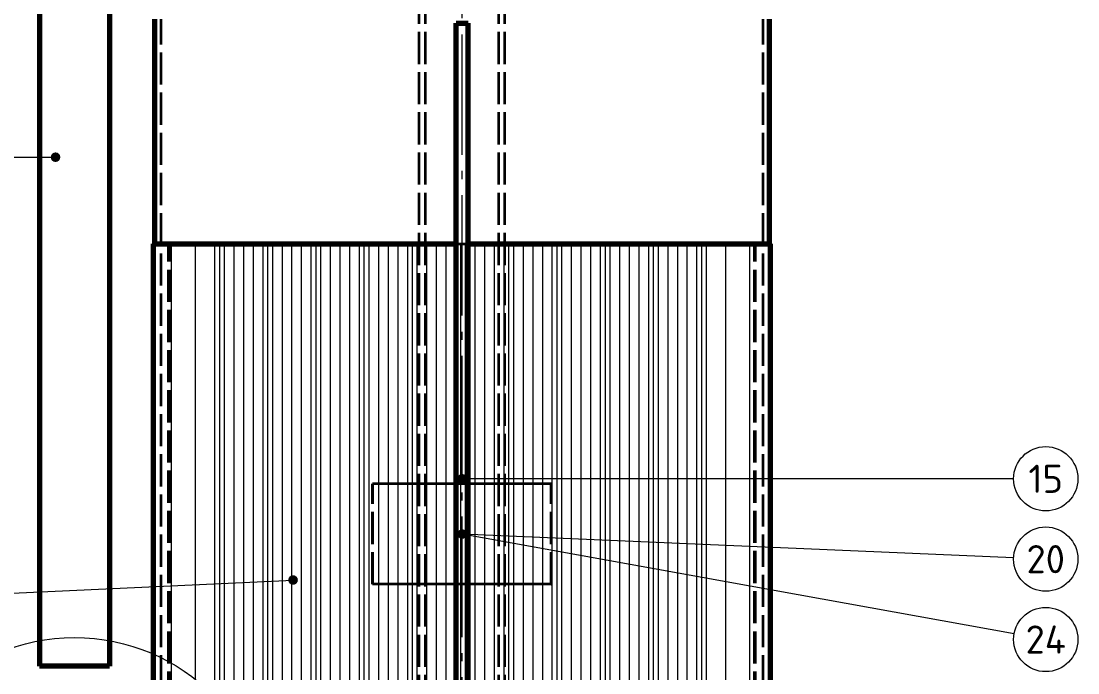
# Model space of a CAD drawing. Header units: millimetres. Extents: x 0 to 2382, y 0 to 420.
# Drawn here: x 104.3 to 235.8, y 230.3 to 311.4 of the extents above; entities that cross this region are included whole.
import ezdxf
from ezdxf.enums import TextEntityAlignment as Align

# ---------------------------------------------------------------- set-up
doc = ezdxf.new("R2010")
doc.units = ezdxf.units.MM
doc.linetypes.add('IRAM-E-TRAZOS', pattern=[5, 4, -1])
doc.linetypes.add('IRAM-F-TRAZO-PUNTO', pattern=[20, 15, -2, 1, -2])
for name, color, linetype, lineweight in [('01-VISIBLE', 7, 'CONTINUOUS', 70), ('02-OCULTA', 4, 'IRAM-E-TRAZOS', 35), ('03-EJE', 1, 'IRAM-F-TRAZO-PUNTO', 18), ('04-COTA', 3, 'CONTINUOUS', 18), ('05-RAYADO', 8, 'CONTINUOUS', 18), ('06-TEXTO', 7, 'CONTINUOUS', 25), ('08-FINA', 5, 'CONTINUOUS', 18)]:
    doc.layers.add(name, color=color, linetype=linetype, lineweight=lineweight)
doc.styles.add('ISO3098', font='isocpeur.ttf')
doc.dimstyles.new('FLAMA-IRAM', dxfattribs={"dimtxt": 3.5, "dimasz": 3.5, "dimexe": 2, "dimexo": 1.5, "dimgap": 1, "dimtad": 1, "dimdec": 1, "dimtxsty": 'ISO3098', "dimblk": 'IRAM_FLECHA', "dimblk1": 'IRAM_FLECHA', "dimblk2": 'IRAM_FLECHA', "dimcen": 2.5, "dimclrd": 256, "dimclre": 256, "dimclrt": 256, "dimazin": 3, "dimtfac": 1, "dimtmove": 0, "dimatfit": 3, "dimlwd": 18, "dimlwe": 18})

# ---------------------------------------------------------------- blocks, each defined once
blk = doc.blocks.new('IRAM_FLECHA')
blk.add_solid([(0, 0), (-1, 0.125), (-1, -0.125)])

msp = doc.modelspace()

# ---------------------------------------------------------------- hatches: boundary and pattern name
at = {"layer": '05-RAYADO'}
h = msp.add_hatch(dxfattribs=at)
h.set_pattern_fill('ANSI31', scale=0.94488, angle=45)
h.paths.add_polyline_path([(195.55, 211.437), (195.55, 283.649), (122.794, 283.649), (122.794, 211.437)])
h = msp.add_hatch(dxfattribs=at)
h.set_pattern_fill('ANSI31', scale=0.377953, angle=45)
h.paths.add_polyline_path([(190.117, 211.437), (190.117, 283.649), (128.227, 283.649), (128.227, 211.437)])
at = {"layer": '08-FINA'}
h = msp.add_hatch(color=7, dxfattribs=at)
h.dxf.hatch_style = 1
edge = h.paths.add_edge_path()
edge.add_arc((108.572, 294.434), 0.6, 0, 360)
h = msp.add_hatch(color=7, dxfattribs=at)
h.dxf.hatch_style = 1
edge = h.paths.add_edge_path()
edge.add_arc((159.172, 254.421), 0.6, 0, 360)
h = msp.add_hatch(color=7, dxfattribs=at)
h.dxf.hatch_style = 1
edge = h.paths.add_edge_path()
edge.add_arc((159.172, 247.543), 0.6, 0, 360)
h = msp.add_hatch(color=7, dxfattribs=at)
h.dxf.hatch_style = 1
edge = h.paths.add_edge_path()
edge.add_arc((159.172, 247.543), 0.6, 0, 360)
h = msp.add_hatch(color=7, dxfattribs=at)
h.dxf.hatch_style = 1
edge = h.paths.add_edge_path()
edge.add_arc((138.134, 241.825), 0.6, 0, 360)

# ---------------------------------------------------------------- linework, layer by layer
at = {"layer": '01-VISIBLE'}
for p, q in [((106.572, 333.396), (106.572, 231.121)), ((115.272, 333.396), (115.272, 231.121)), ((120.922, 283.649), (120.922, 311.614)), ((158.422, 212.009), (158.422, 311.114)), ((158.422, 311.114), (159.922, 311.114)), ((159.922, 212.009), (159.922, 311.114)), ((197.422, 283.649), (197.422, 311.614)), ((120.772, 212.009), (120.772, 283.649)), ((197.572, 212.009), (197.572, 283.649))]:
    msp.add_line(p, q, dxfattribs=at)
for points in [[(120.772, 283.649), (121.023, 283.649), (121.274, 283.649), (121.525, 283.649), (121.776, 283.649), (122.027, 283.649), (122.278, 283.649), (122.529, 283.649), (122.78, 283.649), (123.031, 283.649), (123.282, 283.649), (123.533, 283.649), (123.784, 283.649), (124.035, 283.649), (124.286, 283.649), (124.537, 283.649), (124.788, 283.649), (125.039, 283.649), (125.29, 283.649), (125.541, 283.649), (125.792, 283.649), (126.043, 283.649), (126.294, 283.649), (126.545, 283.649), (126.796, 283.649), (127.047, 283.649), (127.298, 283.649), (127.549, 283.649), (127.8, 283.649), (128.051, 283.649), (128.302, 283.649), (128.553, 283.649), (128.804, 283.649), (129.055, 283.649), (129.306, 283.649), (129.557, 283.649), (129.808, 283.649), (130.059, 283.649), (130.31, 283.649), (130.561, 283.649), (130.812, 283.649), (131.063, 283.649), (131.314, 283.649), (131.565, 283.649), (131.816, 283.649), (132.067, 283.649), (132.318, 283.649), (132.569, 283.649), (132.82, 283.649), (133.071, 283.649), (133.322, 283.649), (133.573, 283.649), (133.824, 283.649), (134.075, 283.649), (134.326, 283.649), (134.577, 283.649), (134.828, 283.649), (135.079, 283.649), (135.33, 283.649), (135.581, 283.649), (135.832, 283.649), (136.083, 283.649), (136.334, 283.649), (136.585, 283.649), (136.836, 283.649), (137.087, 283.649), (137.338, 283.649), (137.589, 283.649), (137.84, 283.649), (138.091, 283.649), (138.342, 283.649), (138.593, 283.649), (138.844, 283.649), (139.095, 283.649), (139.346, 283.649), (139.597, 283.649), (139.848, 283.649), (140.099, 283.649), (140.35, 283.649), (140.601, 283.649), (140.852, 283.649), (141.103, 283.649), (141.354, 283.649), (141.605, 283.649), (141.856, 283.649), (142.107, 283.649), (142.358, 283.649), (142.609, 283.649), (142.86, 283.649), (143.111, 283.649), (143.362, 283.649), (143.613, 283.649), (143.864, 283.649), (144.115, 283.649), (144.366, 283.649), (144.617, 283.649), (144.868, 283.649), (145.119, 283.649), (145.37, 283.649), (145.621, 283.649), (145.872, 283.649), (146.123, 283.649), (146.374, 283.649), (146.625, 283.649), (146.876, 283.649), (147.127, 283.649), (147.378, 283.649), (147.629, 283.649), (147.88, 283.649), (148.131, 283.649), (148.382, 283.649), (148.633, 283.649), (148.884, 283.649), (149.135, 283.649), (149.386, 283.649), (149.637, 283.649), (149.888, 283.649), (150.139, 283.649), (150.39, 283.649), (150.641, 283.649), (150.892, 283.649), (151.143, 283.649), (151.394, 283.649), (151.645, 283.649), (151.896, 283.649), (152.147, 283.649), (152.398, 283.649), (152.649, 283.649), (152.9, 283.649), (153.151, 283.649), (153.402, 283.649), (153.653, 283.649), (153.904, 283.649), (154.155, 283.649), (154.406, 283.649), (154.657, 283.649), (154.908, 283.649), (155.159, 283.649), (155.41, 283.649), (155.661, 283.649), (155.912, 283.649), (156.163, 283.649), (156.414, 283.649), (156.665, 283.649), (156.916, 283.649), (157.167, 283.649), (157.418, 283.649), (157.669, 283.649), (157.92, 283.649), (158.171, 283.649), (158.422, 283.649)], [(159.922, 283.649), (160.173, 283.649), (160.424, 283.649), (160.675, 283.649), (160.926, 283.649), (161.177, 283.649), (161.428, 283.649), (161.679, 283.649), (161.93, 283.649), (162.181, 283.649), (162.432, 283.649), (162.683, 283.649), (162.934, 283.649), (163.185, 283.649), (163.436, 283.649), (163.687, 283.649), (163.938, 283.649), (164.189, 283.649), (164.44, 283.649), (164.691, 283.649), (164.942, 283.649), (165.193, 283.649), (165.444, 283.649), (165.695, 283.649), (165.946, 283.649), (166.197, 283.649), (166.448, 283.649), (166.699, 283.649), (166.95, 283.649), (167.201, 283.649), (167.452, 283.649), (167.703, 283.649), (167.954, 283.649), (168.205, 283.649), (168.456, 283.649), (168.707, 283.649), (168.958, 283.649), (169.209, 283.649), (169.46, 283.649), (169.711, 283.649), (169.962, 283.649), (170.213, 283.649), (170.464, 283.649), (170.715, 283.649), (170.966, 283.649), (171.217, 283.649), (171.468, 283.649), (171.719, 283.649), (171.97, 283.649), (172.221, 283.649), (172.472, 283.649), (172.723, 283.649), (172.974, 283.649), (173.225, 283.649), (173.476, 283.649), (173.727, 283.649), (173.978, 283.649), (174.229, 283.649), (174.48, 283.649), (174.731, 283.649), (174.982, 283.649), (175.233, 283.649), (175.484, 283.649), (175.735, 283.649), (175.986, 283.649), (176.237, 283.649), (176.488, 283.649), (176.739, 283.649), (176.99, 283.649), (177.241, 283.649), (177.492, 283.649), (177.743, 283.649), (177.994, 283.649), (178.245, 283.649), (178.496, 283.649), (178.747, 283.649), (178.998, 283.649), (179.249, 283.649), (179.5, 283.649), (179.751, 283.649), (180.002, 283.649), (180.253, 283.649), (180.504, 283.649), (180.755, 283.649), (181.006, 283.649), (181.257, 283.649), (181.508, 283.649), (181.759, 283.649), (182.01, 283.649), (182.261, 283.649), (182.512, 283.649), (182.763, 283.649), (183.014, 283.649), (183.265, 283.649), (183.516, 283.649), (183.767, 283.649), (184.018, 283.649), (184.269, 283.649), (184.52, 283.649), (184.771, 283.649), (185.022, 283.649), (185.273, 283.649), (185.524, 283.649), (185.775, 283.649), (186.026, 283.649), (186.277, 283.649), (186.528, 283.649), (186.779, 283.649), (187.03, 283.649), (187.281, 283.649), (187.532, 283.649), (187.783, 283.649), (188.034, 283.649), (188.285, 283.649), (188.536, 283.649), (188.787, 283.649), (189.038, 283.649), (189.289, 283.649), (189.54, 283.649), (189.791, 283.649), (190.042, 283.649), (190.293, 283.649), (190.544, 283.649), (190.795, 283.649), (191.046, 283.649), (191.297, 283.649), (191.548, 283.649), (191.799, 283.649), (192.05, 283.649), (192.301, 283.649), (192.552, 283.649), (192.803, 283.649), (193.054, 283.649), (193.305, 283.649), (193.556, 283.649), (193.807, 283.649), (194.058, 283.649), (194.309, 283.649), (194.56, 283.649), (194.811, 283.649), (195.062, 283.649), (195.313, 283.649), (195.564, 283.649), (195.815, 283.649), (196.066, 283.649), (196.317, 283.649), (196.568, 283.649), (196.819, 283.649), (197.07, 283.649), (197.321, 283.649), (197.572, 283.649)], [(115.272, 231.121), (115.016, 231.121), (114.76, 231.121), (114.504, 231.121), (114.248, 231.121), (113.992, 231.121), (113.736, 231.121), (113.48, 231.121), (113.225, 231.121), (112.969, 231.121), (112.713, 231.121), (112.457, 231.121), (112.201, 231.121), (111.945, 231.121), (111.689, 231.121), (111.433, 231.121), (111.178, 231.121), (110.922, 231.121), (110.666, 231.121), (110.41, 231.121), (110.154, 231.121), (109.898, 231.121), (109.642, 231.121), (109.386, 231.121), (109.13, 231.121), (108.875, 231.121), (108.619, 231.121), (108.363, 231.121), (108.107, 231.121), (107.851, 231.121), (107.595, 231.121), (107.339, 231.121), (107.083, 231.121), (106.828, 231.121), (106.572, 231.121)]]:
    msp.add_lwpolyline(points, dxfattribs=at)
at = {"layer": '02-OCULTA'}
for p, q in [((153.847, 166.021), (153.847, 342.821)), ((154.597, 166.021), (154.597, 342.821)), ((163.747, 166.021), (163.747, 342.821)), ((164.497, 166.021), (164.497, 342.821)), ((121.722, 153.471), (121.722, 311.614)), ((158.422, 164.465), (158.422, 311.114)), ((158.422, 311.114), (159.922, 311.114)), ((159.922, 164.465), (159.922, 311.114)), ((196.622, 153.471), (196.622, 311.614)), ((120.922, 182.437), (120.922, 283.649)), ((120.922, 211.437), (120.922, 283.649)), ((122.651, 211.437), (122.651, 283.649)), ((122.794, 283.649), (122.651, 283.649)), ((122.794, 211.437), (122.794, 283.649)), ((195.55, 283.649), (195.692, 283.649)), ((195.55, 211.437), (195.55, 283.649)), ((195.692, 211.437), (195.692, 283.649)), ((197.422, 204.809), (197.422, 283.649)), ((197.422, 211.437), (197.422, 283.649)), ((148.04, 241.293), (148.04, 253.793)), ((148.083, 253.793), (148.04, 253.793)), ((148.083, 241.293), (148.083, 253.793)), ((170.26, 253.793), (170.304, 253.793)), ((170.26, 241.293), (170.26, 253.793)), ((170.304, 241.293), (170.304, 253.793)), ((148.083, 241.293), (148.04, 241.293)), ((170.26, 241.293), (170.304, 241.293))]:
    msp.add_line(p, q, dxfattribs=at)
for points in [[(122.651, 283.649), (122.383, 283.649), (122.114, 283.649), (121.846, 283.649), (121.577, 283.649), (121.309, 283.649), (121.04, 283.649), (120.772, 283.649)], [(122.794, 283.649), (122.526, 283.649), (122.259, 283.649), (121.991, 283.649), (121.724, 283.649), (121.457, 283.649), (121.189, 283.649), (120.922, 283.649)], [(120.922, 283.649), (121.172, 283.649), (121.422, 283.649), (121.672, 283.649), (121.922, 283.649), (122.172, 283.649), (122.422, 283.649), (122.672, 283.649), (122.922, 283.649), (123.172, 283.649), (123.422, 283.649), (123.672, 283.649), (123.922, 283.649), (124.172, 283.649), (124.422, 283.649), (124.672, 283.649), (124.922, 283.649), (125.172, 283.649), (125.422, 283.649), (125.672, 283.649), (125.922, 283.649), (126.172, 283.649), (126.422, 283.649), (126.672, 283.649), (126.922, 283.649), (127.172, 283.649), (127.422, 283.649), (127.672, 283.649), (127.922, 283.649), (128.172, 283.649), (128.422, 283.649), (128.672, 283.649), (128.922, 283.649), (129.172, 283.649), (129.422, 283.649), (129.672, 283.649), (129.922, 283.649), (130.172, 283.649), (130.422, 283.649), (130.672, 283.649), (130.922, 283.649), (131.172, 283.649), (131.422, 283.649), (131.672, 283.649), (131.922, 283.649), (132.172, 283.649), (132.422, 283.649), (132.672, 283.649), (132.922, 283.649), (133.172, 283.649), (133.422, 283.649), (133.672, 283.649), (133.922, 283.649), (134.172, 283.649), (134.422, 283.649), (134.672, 283.649), (134.922, 283.649), (135.172, 283.649), (135.422, 283.649), (135.672, 283.649), (135.922, 283.649), (136.172, 283.649), (136.422, 283.649), (136.672, 283.649), (136.922, 283.649), (137.172, 283.649), (137.422, 283.649), (137.672, 283.649), (137.922, 283.649), (138.172, 283.649), (138.422, 283.649), (138.672, 283.649), (138.922, 283.649), (139.172, 283.649), (139.422, 283.649), (139.672, 283.649), (139.922, 283.649), (140.172, 283.649), (140.422, 283.649), (140.672, 283.649), (140.922, 283.649), (141.172, 283.649), (141.422, 283.649), (141.672, 283.649), (141.922, 283.649), (142.172, 283.649), (142.422, 283.649), (142.672, 283.649), (142.922, 283.649), (143.172, 283.649), (143.422, 283.649), (143.672, 283.649), (143.922, 283.649), (144.172, 283.649), (144.422, 283.649), (144.672, 283.649), (144.922, 283.649), (145.172, 283.649), (145.422, 283.649), (145.672, 283.649), (145.922, 283.649), (146.172, 283.649), (146.422, 283.649), (146.672, 283.649), (146.922, 283.649), (147.172, 283.649), (147.422, 283.649), (147.672, 283.649), (147.922, 283.649), (148.172, 283.649), (148.422, 283.649), (148.672, 283.649), (148.922, 283.649), (149.172, 283.649), (149.422, 283.649), (149.672, 283.649), (149.922, 283.649), (150.172, 283.649), (150.422, 283.649), (150.672, 283.649), (150.922, 283.649), (151.172, 283.649), (151.422, 283.649), (151.672, 283.649), (151.922, 283.649), (152.172, 283.649), (152.422, 283.649), (152.672, 283.649), (152.922, 283.649), (153.172, 283.649), (153.422, 283.649), (153.672, 283.649), (153.922, 283.649), (154.172, 283.649), (154.422, 283.649), (154.672, 283.649), (154.922, 283.649), (155.172, 283.649), (155.422, 283.649), (155.672, 283.649), (155.922, 283.649), (156.172, 283.649), (156.422, 283.649), (156.672, 283.649), (156.922, 283.649), (157.172, 283.649), (157.422, 283.649), (157.672, 283.649), (157.922, 283.649), (158.172, 283.649), (158.422, 283.649), (158.672, 283.649), (158.922, 283.649), (159.172, 283.649), (159.422, 283.649), (159.672, 283.649), (159.922, 283.649), (160.172, 283.649), (160.422, 283.649), (160.672, 283.649), (160.922, 283.649), (161.172, 283.649), (161.422, 283.649), (161.672, 283.649), (161.922, 283.649), (162.172, 283.649), (162.422, 283.649), (162.672, 283.649), (162.922, 283.649), (163.172, 283.649), (163.422, 283.649), (163.672, 283.649), (163.922, 283.649), (164.172, 283.649), (164.422, 283.649), (164.672, 283.649), (164.922, 283.649), (165.172, 283.649), (165.422, 283.649), (165.672, 283.649), (165.922, 283.649), (166.172, 283.649), (166.422, 283.649), (166.672, 283.649), (166.922, 283.649), (167.172, 283.649), (167.422, 283.649), (167.672, 283.649), (167.922, 283.649), (168.172, 283.649), (168.422, 283.649), (168.672, 283.649), (168.922, 283.649), (169.172, 283.649), (169.422, 283.649), (169.672, 283.649), (169.922, 283.649), (170.172, 283.649), (170.422, 283.649), (170.672, 283.649), (170.922, 283.649), (171.172, 283.649), (171.422, 283.649), (171.672, 283.649), (171.922, 283.649), (172.172, 283.649), (172.422, 283.649), (172.672, 283.649), (172.922, 283.649), (173.172, 283.649), (173.422, 283.649), (173.672, 283.649), (173.922, 283.649), (174.172, 283.649), (174.422, 283.649), (174.672, 283.649), (174.922, 283.649), (175.172, 283.649), (175.422, 283.649), (175.672, 283.649), (175.922, 283.649), (176.172, 283.649), (176.422, 283.649), (176.672, 283.649), (176.922, 283.649), (177.172, 283.649), (177.422, 283.649), (177.672, 283.649), (177.922, 283.649), (178.172, 283.649), (178.422, 283.649), (178.672, 283.649), (178.922, 283.649), (179.172, 283.649), (179.422, 283.649), (179.672, 283.649), (179.922, 283.649), (180.172, 283.649), (180.422, 283.649), (180.672, 283.649), (180.922, 283.649), (181.172, 283.649), (181.422, 283.649), (181.672, 283.649), (181.922, 283.649), (182.172, 283.649), (182.422, 283.649), (182.672, 283.649), (182.922, 283.649), (183.172, 283.649), (183.422, 283.649), (183.672, 283.649), (183.922, 283.649), (184.172, 283.649), (184.422, 283.649), (184.672, 283.649), (184.922, 283.649), (185.172, 283.649), (185.422, 283.649), (185.672, 283.649), (185.922, 283.649), (186.172, 283.649), (186.422, 283.649), (186.672, 283.649), (186.922, 283.649), (187.172, 283.649), (187.422, 283.649), (187.672, 283.649), (187.922, 283.649), (188.172, 283.649), (188.422, 283.649), (188.672, 283.649), (188.922, 283.649), (189.172, 283.649), (189.422, 283.649), (189.672, 283.649), (189.922, 283.649), (190.172, 283.649), (190.422, 283.649), (190.672, 283.649), (190.922, 283.649), (191.172, 283.649), (191.422, 283.649), (191.672, 283.649), (191.922, 283.649), (192.172, 283.649), (192.422, 283.649), (192.672, 283.649), (192.922, 283.649), (193.172, 283.649), (193.422, 283.649), (193.672, 283.649), (193.922, 283.649), (194.172, 283.649), (194.422, 283.649), (194.672, 283.649), (194.922, 283.649), (195.172, 283.649), (195.422, 283.649), (195.672, 283.649), (195.922, 283.649), (196.172, 283.649), (196.422, 283.649), (196.672, 283.649), (196.922, 283.649), (197.172, 283.649), (197.422, 283.649)], [(158.422, 283.649), (158.672, 283.649), (158.922, 283.649), (159.172, 283.649), (159.422, 283.649), (159.672, 283.649), (159.922, 283.649)], [(197.422, 283.649), (197.154, 283.649), (196.887, 283.649), (196.619, 283.649), (196.352, 283.649), (196.084, 283.649), (195.817, 283.649), (195.55, 283.649)], [(197.572, 283.649), (197.303, 283.649), (197.035, 283.649), (196.766, 283.649), (196.498, 283.649), (196.229, 283.649), (195.961, 283.649), (195.692, 283.649)], [(170.304, 253.793), (170.053, 253.793), (169.803, 253.793), (169.553, 253.793), (169.303, 253.793), (169.053, 253.793), (168.803, 253.793), (168.553, 253.793), (168.302, 253.793), (168.052, 253.793), (167.802, 253.793), (167.552, 253.793), (167.302, 253.793), (167.052, 253.793), (166.801, 253.793), (166.551, 253.793), (166.301, 253.793), (166.051, 253.793), (165.801, 253.793), (165.551, 253.793), (165.301, 253.793), (165.05, 253.793), (164.8, 253.793), (164.55, 253.793), (164.3, 253.793), (164.05, 253.793), (163.8, 253.793), (163.549, 253.793), (163.299, 253.793), (163.049, 253.793), (162.799, 253.793), (162.549, 253.793), (162.299, 253.793), (162.048, 253.793), (161.798, 253.793), (161.548, 253.793), (161.298, 253.793), (161.048, 253.793), (160.798, 253.793), (160.548, 253.793), (160.297, 253.793), (160.047, 253.793), (159.797, 253.793), (159.547, 253.793), (159.297, 253.793), (159.047, 253.793), (158.796, 253.793), (158.546, 253.793), (158.296, 253.793), (158.046, 253.793), (157.796, 253.793), (157.546, 253.793), (157.295, 253.793), (157.045, 253.793), (156.795, 253.793), (156.545, 253.793), (156.295, 253.793), (156.045, 253.793), (155.795, 253.793), (155.544, 253.793), (155.294, 253.793), (155.044, 253.793), (154.794, 253.793), (154.544, 253.793), (154.294, 253.793), (154.043, 253.793), (153.793, 253.793), (153.543, 253.793), (153.293, 253.793), (153.043, 253.793), (152.793, 253.793), (152.543, 253.793), (152.292, 253.793), (152.042, 253.793), (151.792, 253.793), (151.542, 253.793), (151.292, 253.793), (151.042, 253.793), (150.791, 253.793), (150.541, 253.793), (150.291, 253.793), (150.041, 253.793), (149.791, 253.793), (149.541, 253.793), (149.29, 253.793), (149.04, 253.793), (148.79, 253.793), (148.54, 253.793), (148.29, 253.793), (148.04, 253.793)], [(170.26, 253.793), (170.008, 253.793), (169.756, 253.793), (169.504, 253.793), (169.252, 253.793), (169, 253.793), (168.748, 253.793), (168.496, 253.793), (168.244, 253.793), (167.992, 253.793), (167.74, 253.793), (167.488, 253.793), (167.236, 253.793), (166.984, 253.793), (166.732, 253.793), (166.48, 253.793), (166.228, 253.793), (165.976, 253.793), (165.724, 253.793), (165.472, 253.793), (165.22, 253.793), (164.968, 253.793), (164.716, 253.793), (164.464, 253.793), (164.212, 253.793), (163.96, 253.793), (163.708, 253.793), (163.456, 253.793), (163.204, 253.793), (162.952, 253.793), (162.7, 253.793), (162.448, 253.793), (162.196, 253.793), (161.944, 253.793), (161.692, 253.793), (161.44, 253.793), (161.188, 253.793), (160.936, 253.793), (160.684, 253.793), (160.432, 253.793), (160.18, 253.793), (159.928, 253.793), (159.676, 253.793), (159.424, 253.793), (159.172, 253.793), (158.92, 253.793), (158.668, 253.793), (158.416, 253.793), (158.164, 253.793), (157.912, 253.793), (157.66, 253.793), (157.408, 253.793), (157.156, 253.793), (156.904, 253.793), (156.652, 253.793), (156.4, 253.793), (156.148, 253.793), (155.896, 253.793), (155.644, 253.793), (155.391, 253.793), (155.139, 253.793), (154.887, 253.793), (154.635, 253.793), (154.383, 253.793), (154.131, 253.793), (153.879, 253.793), (153.627, 253.793), (153.375, 253.793), (153.123, 253.793), (152.871, 253.793), (152.619, 253.793), (152.367, 253.793), (152.115, 253.793), (151.863, 253.793), (151.611, 253.793), (151.359, 253.793), (151.107, 253.793), (150.855, 253.793), (150.603, 253.793), (150.351, 253.793), (150.099, 253.793), (149.847, 253.793), (149.595, 253.793), (149.343, 253.793), (149.091, 253.793), (148.839, 253.793), (148.587, 253.793), (148.335, 253.793), (148.083, 253.793)], [(170.304, 241.293), (170.053, 241.293), (169.803, 241.293), (169.553, 241.293), (169.303, 241.293), (169.053, 241.293), (168.803, 241.293), (168.553, 241.293), (168.302, 241.293), (168.052, 241.293), (167.802, 241.293), (167.552, 241.293), (167.302, 241.293), (167.052, 241.293), (166.801, 241.293), (166.551, 241.293), (166.301, 241.293), (166.051, 241.293), (165.801, 241.293), (165.551, 241.293), (165.301, 241.293), (165.05, 241.293), (164.8, 241.293), (164.55, 241.293), (164.3, 241.293), (164.05, 241.293), (163.8, 241.293), (163.549, 241.293), (163.299, 241.293), (163.049, 241.293), (162.799, 241.293), (162.549, 241.293), (162.299, 241.293), (162.048, 241.293), (161.798, 241.293), (161.548, 241.293), (161.298, 241.293), (161.048, 241.293), (160.798, 241.293), (160.548, 241.293), (160.297, 241.293), (160.047, 241.293), (159.797, 241.293), (159.547, 241.293), (159.297, 241.293), (159.047, 241.293), (158.796, 241.293), (158.546, 241.293), (158.296, 241.293), (158.046, 241.293), (157.796, 241.293), (157.546, 241.293), (157.295, 241.293), (157.045, 241.293), (156.795, 241.293), (156.545, 241.293), (156.295, 241.293), (156.045, 241.293), (155.795, 241.293), (155.544, 241.293), (155.294, 241.293), (155.044, 241.293), (154.794, 241.293), (154.544, 241.293), (154.294, 241.293), (154.043, 241.293), (153.793, 241.293), (153.543, 241.293), (153.293, 241.293), (153.043, 241.293), (152.793, 241.293), (152.543, 241.293), (152.292, 241.293), (152.042, 241.293), (151.792, 241.293), (151.542, 241.293), (151.292, 241.293), (151.042, 241.293), (150.791, 241.293), (150.541, 241.293), (150.291, 241.293), (150.041, 241.293), (149.791, 241.293), (149.541, 241.293), (149.29, 241.293), (149.04, 241.293), (148.79, 241.293), (148.54, 241.293), (148.29, 241.293), (148.04, 241.293)], [(170.26, 241.293), (170.008, 241.293), (169.756, 241.293), (169.504, 241.293), (169.252, 241.293), (169, 241.293), (168.748, 241.293), (168.496, 241.293), (168.244, 241.293), (167.992, 241.293), (167.74, 241.293), (167.488, 241.293), (167.236, 241.293), (166.984, 241.293), (166.732, 241.293), (166.48, 241.293), (166.228, 241.293), (165.976, 241.293), (165.724, 241.293), (165.472, 241.293), (165.22, 241.293), (164.968, 241.293), (164.716, 241.293), (164.464, 241.293), (164.212, 241.293), (163.96, 241.293), (163.708, 241.293), (163.456, 241.293), (163.204, 241.293), (162.952, 241.293), (162.7, 241.293), (162.448, 241.293), (162.196, 241.293), (161.944, 241.293), (161.692, 241.293), (161.44, 241.293), (161.188, 241.293), (160.936, 241.293), (160.684, 241.293), (160.432, 241.293), (160.18, 241.293), (159.928, 241.293), (159.676, 241.293), (159.424, 241.293), (159.172, 241.293), (158.92, 241.293), (158.668, 241.293), (158.416, 241.293), (158.164, 241.293), (157.912, 241.293), (157.66, 241.293), (157.408, 241.293), (157.156, 241.293), (156.904, 241.293), (156.652, 241.293), (156.4, 241.293), (156.148, 241.293), (155.896, 241.293), (155.644, 241.293), (155.391, 241.293), (155.139, 241.293), (154.887, 241.293), (154.635, 241.293), (154.383, 241.293), (154.131, 241.293), (153.879, 241.293), (153.627, 241.293), (153.375, 241.293), (153.123, 241.293), (152.871, 241.293), (152.619, 241.293), (152.367, 241.293), (152.115, 241.293), (151.863, 241.293), (151.611, 241.293), (151.359, 241.293), (151.107, 241.293), (150.855, 241.293), (150.603, 241.293), (150.351, 241.293), (150.099, 241.293), (149.847, 241.293), (149.595, 241.293), (149.343, 241.293), (149.091, 241.293), (148.839, 241.293), (148.587, 241.293), (148.335, 241.293), (148.083, 241.293)], [(106.572, 231.121), (106.828, 231.121), (107.083, 231.121), (107.339, 231.121), (107.595, 231.121), (107.851, 231.121), (108.107, 231.121), (108.363, 231.121), (108.619, 231.121), (108.875, 231.121), (109.13, 231.121), (109.386, 231.121), (109.642, 231.121), (109.898, 231.121), (110.154, 231.121), (110.41, 231.121), (110.666, 231.121), (110.922, 231.121), (111.178, 231.121), (111.433, 231.121), (111.689, 231.121), (111.945, 231.121), (112.201, 231.121), (112.457, 231.121), (112.713, 231.121), (112.969, 231.121), (113.225, 231.121), (113.48, 231.121), (113.736, 231.121), (113.992, 231.121), (114.248, 231.121), (114.504, 231.121), (114.76, 231.121), (115.016, 231.121), (115.272, 231.121)]]:
    msp.add_lwpolyline(points, dxfattribs=at)
at = {"layer": '03-EJE'}
msp.add_line((159.172, 154.721), (159.172, 372.326), dxfattribs=at)
at = {"layer": '08-FINA'}
for p, q in [((78.947, 294.434), (108.572, 294.434)), ((227.807, 254.421), (159.172, 254.421)), ((227.81, 244.593), (159.172, 247.543)), ((227.87, 235.133), (159.172, 247.543)), ((78.942, 239.035), (138.134, 241.825))]:
    msp.add_line(p, q, dxfattribs=at)
for centre, radius in [((231.807, 254.421), 4), ((231.807, 244.421), 4), ((231.807, 234.421), 4), ((110.922, 210.246), 24.417)]:
    msp.add_circle(centre, radius, dxfattribs=at)

# ---------------------------------------------------------------- texts
at = {"layer": '06-TEXTO', "style": 'ISO3098'}
for s, p in [('15', (231.807, 254.421)), ('20', (231.807, 244.421)), ('24', (231.807, 234.421))]:
    msp.add_text(s, height=3.5, dxfattribs=at).set_placement(p, align=Align.MIDDLE_CENTER)

# ---------------------------------------------------------------- dimensions: what is measured, and where the dimension line sits
at = {"layer": '04-COTA'}
for base, p1, p2 in [((83.947, 153.471), (105.947, 153.471), (105.947, 370.826)), ((94.947, 153.471), (120.922, 153.471), (156.172, 348.221))]:
    msp.add_linear_dim(base=base, p1=p1, p2=p2, angle=90, dimstyle='FLAMA-IRAM', override={"dimlfac": 2}, dxfattribs=at).render()

doc.saveas('drawing.dxf')
